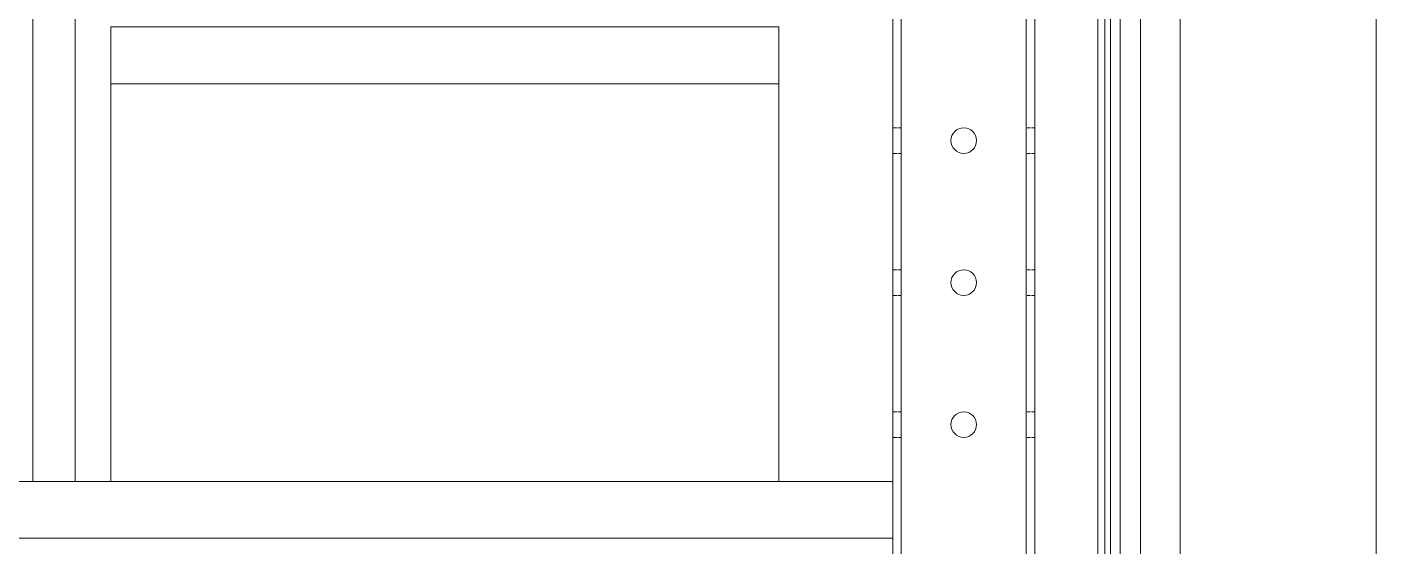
# Model space of a CAD drawing. Header units: millimetres. Extents: x 0 to 5940, y 0 to 4200.
# Drawn here: x 2118.9 to 2593.4, y 1502.9 to 1685.7 of the extents above; entities that cross this region are included whole.
import ezdxf

# ---------------------------------------------------------------- set-up
doc = ezdxf.new("R2010")
doc.units = ezdxf.units.MM
doc.header["$LTSCALE"] = 10
doc.linetypes.add('DASHED', pattern=[0.2067, 0.1654, -0.0413])
doc.layers.add('가려진 것(ISO)', color=2, linetype='DASHED', lineweight=5, true_color=0xffff00)
doc.layers.add('가시적인 것(ISO)', color=3, linetype='Continuous', lineweight=5, true_color=0x00ff00)

msp = doc.modelspace()

# ---------------------------------------------------------------- linework, layer by layer
at = {"layer": '가려진 것(ISO)', "ltscale": 0.725689}
for p, q in [((2426.362, 1650.188), (2423.362, 1650.188)), ((2473.362, 1650.188), (2470.362, 1650.188)), ((2426.362, 1641.188), (2423.362, 1641.188)), ((2473.362, 1641.188), (2470.362, 1641.188)), ((2426.362, 1600.188), (2423.362, 1600.188)), ((2473.362, 1600.188), (2470.362, 1600.188)), ((2426.362, 1591.188), (2423.362, 1591.188)), ((2473.362, 1591.188), (2470.362, 1591.188)), ((2426.362, 1550.188), (2423.362, 1550.188)), ((2473.362, 1550.188), (2470.362, 1550.188)), ((2426.362, 1541.188), (2423.362, 1541.188)), ((2473.362, 1541.188), (2470.362, 1541.188))]:
    msp.add_line(p, q, dxfattribs=at)
at = {"layer": '가시적인 것(ISO)'}
for p, q in [((2593.362, 2370.688), (2593.362, 870.688)), ((2524.512, 2301.838), (2524.512, 935.538)), ((2423.362, 949.538), (2423.362, 2287.838)), ((2426.362, 949.538), (2426.362, 2287.838)), ((2470.362, 949.538), (2470.362, 2287.838)), ((2473.362, 2287.838), (2473.362, 949.538)), ((2510.512, 2287.838), (2510.512, 949.538)), ((2120.862, 1525.688), (2120.862, 1790.188)), ((2495.512, 954.538), (2495.512, 1732.188)), ((2498.012, 1732.188), (2498.012, 952.038)), ((2500.012, 1732.188), (2500.012, 950.688)), ((2503.362, 950.688), (2503.362, 1732.188)), ((2135.862, 1525.688), (2135.862, 1730.188)), ((2148.362, 1685.688), (2148.362, 1665.688)), ((2148.362, 1685.688), (2383.362, 1685.688)), ((2383.362, 1665.688), (2383.362, 1685.688)), ((2383.362, 1665.688), (2148.362, 1665.688)), ((2148.362, 1665.688), (2148.362, 1525.688)), ((2383.362, 1665.688), (2148.362, 1665.688)), ((2383.362, 1525.688), (2383.362, 1665.688)), ((2098.362, 1525.688), (2423.362, 1525.688)), ((2148.362, 1525.688), (2383.362, 1525.688)), ((2423.362, 1505.688), (2098.362, 1505.688))]:
    msp.add_line(p, q, dxfattribs=at)
for centre in [(2448.362, 1645.688), (2448.362, 1595.688), (2448.362, 1545.688)]:
    msp.add_circle(centre, 4.5, dxfattribs=at)

doc.saveas('drawing.dxf')
